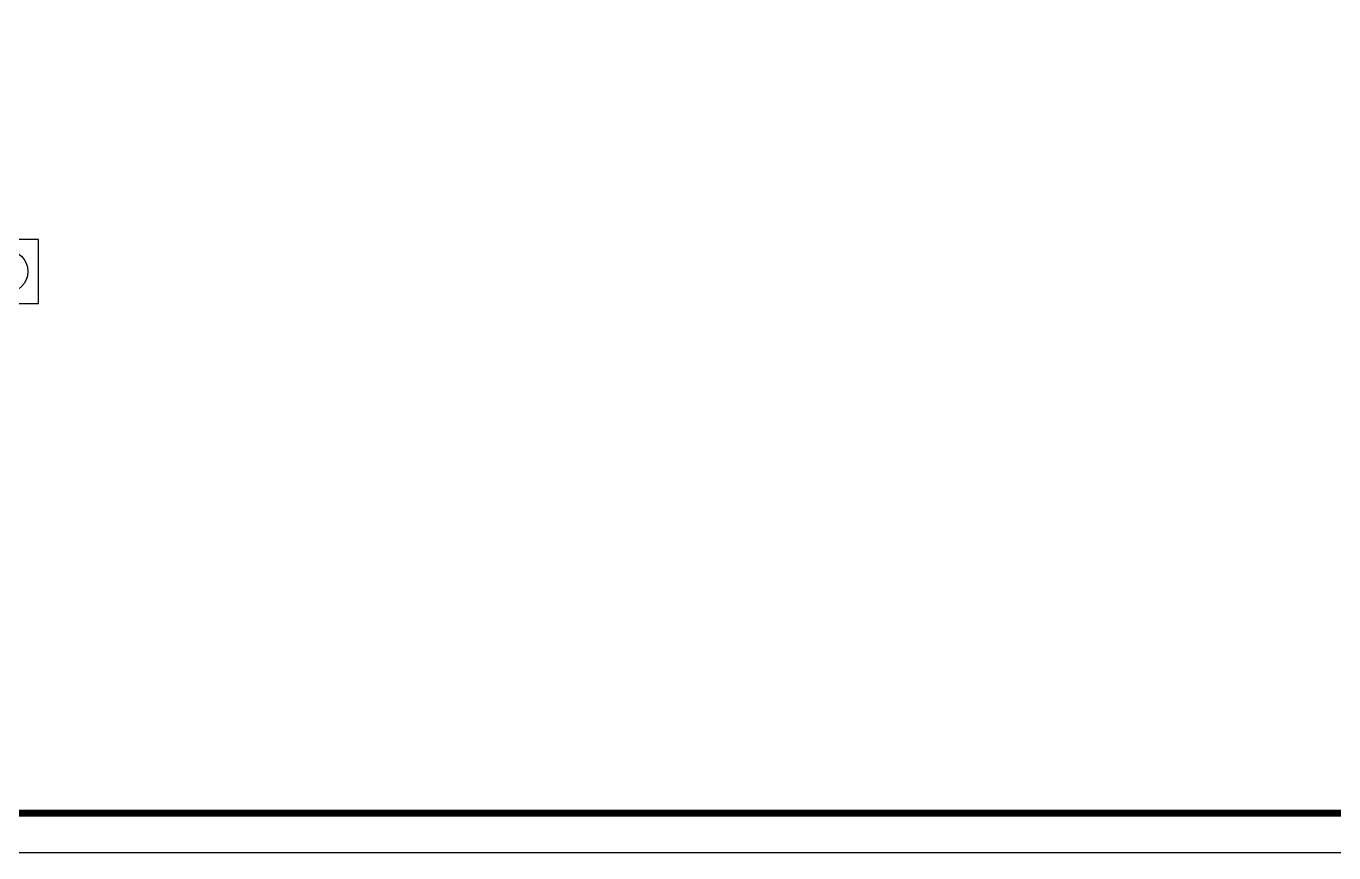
# Model space of a CAD drawing. Header units: feet. Extents: x 1019 to 2236, y -546 to 122.
# Drawn here: x 1096.83 to 1111.16, y -416.12 to -407.07 of the extents above; entities that cross this region are included whole.
import ezdxf

# ---------------------------------------------------------------- set-up
doc = ezdxf.new("R2010")
doc.units = ezdxf.units.FT
doc.header["$LTSCALE"] = 0.05
doc.header["$MEASUREMENT"] = 0
doc.layers.add('MARCO', color=1, linetype='Continuous')

msp = doc.modelspace()

# ---------------------------------------------------------------- linework, layer by layer
for p, q in [((1096.96, -409.401), (1096.256, -409.401)), ((1096.96, -410.105), (1096.96, -409.401)), ((1096.256, -410.105), (1096.96, -410.105))]:
    msp.add_line(p, q)
msp.add_circle((1096.608, -409.753), 0.235)
at = {"layer": 'MARCO'}
msp.add_lwpolyline([(1054.272, -374.123), (1118.772, -374.123), (1118.772, -416.123), (1054.272, -416.123)], close=True, dxfattribs=at)
at = {"layer": 'MARCO', "const_width": 0.075}
msp.add_lwpolyline([(1111.6, -374.557), (1054.706, -374.557), (1054.706, -415.689), (1111.6, -415.689)], close=True, dxfattribs=at)

doc.saveas('drawing.dxf')
